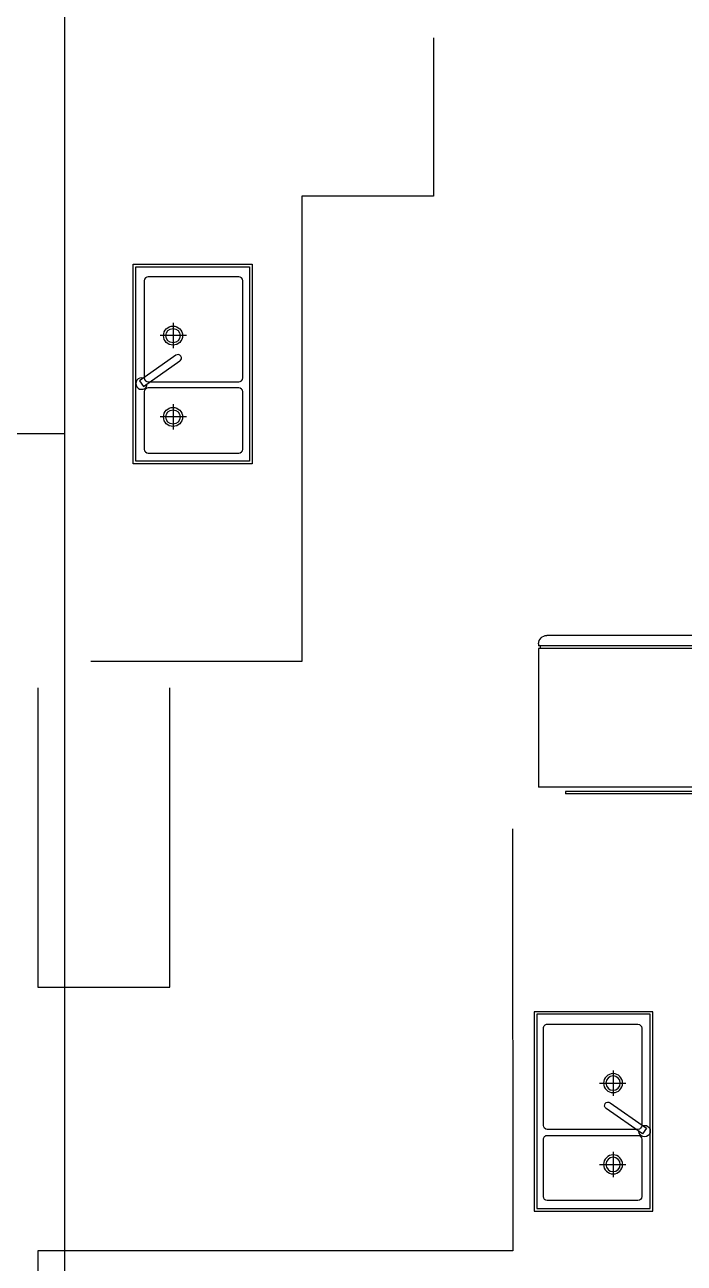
# Model space of a CAD drawing. Extents: x 3694 to 117786, y 20013 to 108631.
# Drawn here: x 71160 to 73660, y 37074 to 41771 of the extents above; entities that cross this region are included whole.
import ezdxf

# ---------------------------------------------------------------- set-up
doc = ezdxf.new("R2010")
doc.units = 0
doc.header["$LTSCALE"] = 1000
doc.header["$MEASUREMENT"] = 0
doc.linetypes.add('ACAD_ISO04W100', pattern=[30, 24, -3, 0, -3])
doc.layers.add('DOTE', color=1, linetype='ACAD_ISO04W100')
doc.layers.add('家具', color=253, linetype='Continuous')

# ---------------------------------------------------------------- blocks, each defined once
blk = doc.blocks.new('A$C6B9C31F9')
at = {"layer": '家具'}
for p, q in [((0, 0), (0, 450)), ((0, 450), (757, 450)), ((757, 450), (757, 0)), ((757, 0), (0, 0))]:
    blk.add_line(p, q, dxfattribs=at)
at = {"layer": '家具', "color": 251}
for p, q in [((10, 10), (10, 440)), ((10, 440), (747, 440)), ((315, 426.6), (293.3, 411.4)), ((411.8, 288.3), (315, 426.6)), ((747, 440), (747, 10)), ((40.7, 393.4), (40.7, 50.3)), ((273, 408.4), (55.7, 408.4)), ((288, 50.3), (288, 393.4)), ((293.3, 411.4), (390, 273.1)), ((310.5, 393.4), (310.5, 50.3)), ((694.6, 408.4), (325.5, 408.4)), ((709.6, 50.3), (709.6, 393.4)), ((177.7, 248.1), (177.7, 348.3)), ((486.1, 248.1), (486.1, 348.3)), ((225.9, 299.6), (129.9, 299.6)), ((534.3, 299.6), (438.3, 299.6)), ((747, 10), (10, 10)), ((55.7, 35.3), (273, 35.3)), ((325.5, 35.3), (694.6, 35.3))]:
    blk.add_line(p, q, dxfattribs=at)
for centre, radius in [((177.7, 299.6), 36.1), ((486.1, 299.6), 36.1), ((177.7, 299.6), 27.1), ((486.1, 299.6), 27.1)]:
    blk.add_circle(centre, radius, dxfattribs=at)
for centre, radius, start, end in [((304.2, 419), 21.7, 342.6068, 267.3353), ((55.7, 393.4), 15, 90, 180), ((273, 393.4), 15, 0, 90), ((325.5, 393.4), 15, 90, 180), ((694.6, 393.4), 15, 0, 90), ((400.9, 280.7), 13.3, 214.971, 34.971), ((55.7, 50.3), 15, 180, 270), ((273, 50.3), 15, 270, 0), ((325.5, 50.3), 15, 180, 270), ((694.6, 50.3), 15, 270, 0)]:
    blk.add_arc(centre, radius, start, end, dxfattribs=at)
blk = doc.blocks.new('A$C146D6EFE')
at = {"layer": '家具'}
for p, q in [((-543.4, 1110), (-534.9, 1110)), ((-534.9, 1104.1), (-534.9, 1110)), ((-534.9, 1104.1), (-524.9, 1104.1)), ((-524.9, 1110), (0, 1110)), ((-524.9, 1104.1), (-524.9, 1110)), ((0, 360), (0, 1110)), ((-574.9, 391.5), (-574.9, 1078.5)), ((16.7, 101.8), (16.7, 1008.2)), ((16.7, 1008.2), (26, 1008.2)), ((26, 101.8), (26, 1008.2)), ((-596.8, 460.9), (-596.8, 424.7)), ((-574.9, 460.9), (-596.8, 460.9)), ((-574.9, 424.7), (-596.8, 424.7)), ((-543.4, 360), (-534.9, 360)), ((-543.4, 350), (-534.9, 350)), ((-534.9, 365.9), (-524.9, 365.9)), ((-534.9, 365.9), (-534.9, 360)), ((-534.9, 344.1), (-534.9, 350)), ((-534.9, 344.1), (-524.9, 344.1)), ((-524.9, 365.9), (-524.9, 350)), ((-524.9, 344.1), (-524.9, 350)), ((0, 360), (0, 0)), ((-596.8, 249.1), (-596.8, 285.3)), ((-574.9, 285.3), (-596.8, 285.3)), ((-574.9, 318.5), (-574.9, 31.5)), ((-574.9, 249.1), (-596.8, 249.1)), ((16.7, 101.8), (26, 101.8)), ((16.7, 101.8), (26, 101.8)), ((-543.4, 0), (-534.9, 0)), ((-534.9, 5.9), (-524.9, 5.9)), ((-534.9, 5.9), (-534.9, 0)), ((-524.9, 5.9), (-524.9, 0)), ((-524.9, 0), (0, 0))]:
    blk.add_line(p, q, dxfattribs=at)
at = {"layer": '家具', "color": 251}
for p, q in [((-534.9, 365.9), (-534.9, 1104.1)), ((-524.9, 365.9), (-524.9, 1104.1)), ((-534.9, 344.1), (-534.9, 5.9)), ((-524.9, 344.1), (-524.9, 5.9))]:
    blk.add_line(p, q, dxfattribs=at)
at = {"layer": '家具'}
for centre, start, end in [((-543.4, 1078.5), 90, 180), ((-543.4, 391.5), 180, 270), ((-543.4, 318.5), 90, 180), ((-543.4, 31.5), 180, 270)]:
    blk.add_arc(centre, 31.5, start, end, dxfattribs=at)

msp = doc.modelspace()

# ---------------------------------------------------------------- linework, layer by layer
at = {"layer": 'DOTE'}
for p, q in [((71310.2, 45047.8), (71310.2, 35820.8)), ((67610.2, 40220.8), (71310.2, 40220.8))]:
    msp.add_line(p, q, dxfattribs=at)
at = {"layer": '家具'}
for points in [[(72710.2, 41720.8), (72710.2, 41120.8), (72210.2, 41120.8), (72210.2, 39356.1), (71410.2, 39356.1)], [(71210.2, 39256.1), (71210.2, 38120.8), (71710.2, 38120.8), (71710.2, 39256.1)], [(73009.7, 38721.2), (73010.1, 37120.8), (71210.2, 37120.8), (71210.2, 36520.8)]]:
    msp.add_lwpolyline(points, dxfattribs=at)

# ---------------------------------------------------------------- block references
at = {"layer": '家具', "rotation": 90}
msp.add_blockref('A$C6B9C31F9', (72021.7, 40105.7, 0), dxfattribs=at)
at = {"layer": '家具', "xscale": -1}
for name, p, rotation in [('A$C146D6EFE', (74218.3, 38879.9), 90), ('A$C6B9C31F9', (73090.9, 37270.9, 0), 270)]:
    msp.add_blockref(name, p, dxfattribs=dict(at, rotation=rotation))

doc.saveas('drawing.dxf')
